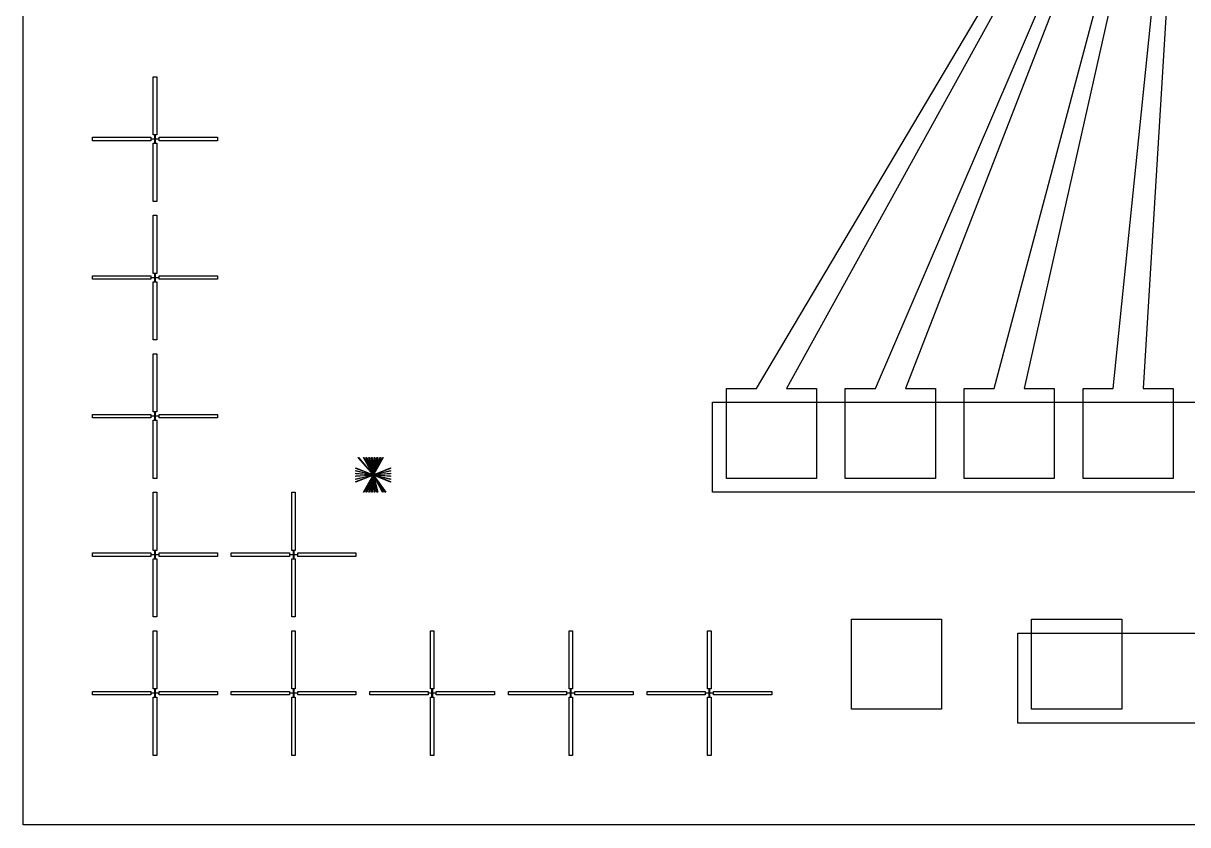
# Model space of a CAD drawing. Extents: x 0 to 6000, y 0 to 6000.
# Drawn here: x 0 to 1680, y 0 to 1157 of the extents above; entities that cross this region are included whole.
import ezdxf

# ---------------------------------------------------------------- set-up
doc = ezdxf.new("R2010")
doc.units = 0
doc.header["$MEASUREMENT"] = 0
for name, color, linetype in [('L0D0', 1, 'CONTINUOUS'), ('L12D0', 11, 'CONTINUOUS'), ('L18D0', 12, 'CONTINUOUS'), ('L1D0', 6, 'CONTINUOUS'), ('L2D0', 9, 'CONTINUOUS'), ('L4D0', 13, 'CONTINUOUS'), ('L6D0', 8, 'CONTINUOUS'), ('L7D0', 3, 'CONTINUOUS'), ('L8D0', 7, 'CONTINUOUS')]:
    doc.layers.add(name, color=color, linetype=linetype)

msp = doc.modelspace()

# ---------------------------------------------------------------- linework, layer by layer
at = {"layer": 'L0D0'}
msp.add_lwpolyline([(0, 0), (0, 6000), (6000, 6000), (6000, 0)], close=True, dxfattribs=at)
at = {"layer": 'L12D0'}
for points in [[(504.995, 504.99), (504.992, 504.991), (504.99, 504.991), (504.987, 504.991), (504.984, 504.992), (504.982, 504.993), (504.979, 504.994), (504.977, 504.995), (504.975, 504.996), (504.972, 504.997), (504.97, 504.998), (504.968, 504.999), (504.966, 505.001), (504.963, 505.002), (504.961, 505.004), (504.959, 505.006), (504.958, 505.008), (504.956, 505.009), (504.954, 505.011), (504.952, 505.013), (504.951, 505.016), (504.949, 505.018), (504.948, 505.02), (504.947, 505.022), (504.946, 505.025), (504.945, 505.027), (504.944, 505.029), (504.943, 505.032), (504.942, 505.034), (504.941, 505.037), (504.941, 505.04), (504.941, 505.042), (504.94, 505.045), (504.94, 505.047), (504.94, 505.05), (504.94, 505.053), (504.94, 505.055), (504.941, 505.058), (504.941, 505.06), (504.941, 505.063), (504.942, 505.066), (504.943, 505.068), (504.944, 505.071), (504.945, 505.073), (504.946, 505.075), (504.947, 505.078), (504.948, 505.08), (504.949, 505.082), (504.951, 505.084), (504.952, 505.087), (504.954, 505.089), (504.956, 505.091), (504.958, 505.092), (504.959, 505.094), (504.961, 505.096), (504.963, 505.098), (504.966, 505.099), (504.968, 505.101), (504.97, 505.102), (504.972, 505.103), (504.975, 505.104), (504.977, 505.105), (504.979, 505.106), (504.98, 505.107), (504.98, 505.305), (490.769, 530), (491.769, 530), (505.02, 505.33), (505.02, 505.107), (505.021, 505.106), (505.023, 505.105), (505.025, 505.104), (505.028, 505.103), (505.03, 505.102), (505.032, 505.101), (505.034, 505.099), (505.037, 505.098), (505.039, 505.096), (505.041, 505.094), (505.042, 505.092), (505.044, 505.091), (505.046, 505.089), (505.048, 505.087), (505.049, 505.084), (505.051, 505.082), (505.052, 505.08), (505.053, 505.078), (505.054, 505.075), (505.055, 505.073), (505.056, 505.071), (505.057, 505.068), (505.058, 505.066), (505.059, 505.063), (505.059, 505.06), (505.059, 505.058), (505.06, 505.055), (505.06, 505.053), (505.06, 505.05), (505.06, 505.047), (505.06, 505.045), (505.059, 505.042), (505.059, 505.04), (505.059, 505.037), (505.058, 505.034), (505.057, 505.032), (505.056, 505.029), (505.055, 505.027), (505.054, 505.025), (505.053, 505.022), (505.052, 505.02), (505.051, 505.018), (505.049, 505.016), (505.048, 505.013), (505.046, 505.011), (505.044, 505.009), (505.042, 505.008), (505.041, 505.006), (505.039, 505.004), (505.037, 505.002), (505.034, 505.001), (505.032, 504.999), (505.03, 504.998), (505.028, 504.997), (505.025, 504.996), (505.023, 504.995), (505.021, 504.994), (505.018, 504.993), (505.016, 504.992), (505.013, 504.991), (505.01, 504.991), (505.008, 504.991), (505.005, 504.99), (505.003, 504.99), (505, 504.99), (504.997, 504.99)], [(505.165, 504.99), (505.162, 504.991), (505.16, 504.991), (505.157, 504.991), (505.154, 504.992), (505.152, 504.993), (505.149, 504.994), (505.147, 504.995), (505.145, 504.996), (505.142, 504.997), (505.14, 504.998), (505.138, 504.999), (505.136, 505.001), (505.133, 505.002), (505.131, 505.004), (505.129, 505.006), (505.128, 505.008), (505.126, 505.009), (505.124, 505.011), (505.122, 505.013), (505.121, 505.016), (505.119, 505.018), (505.118, 505.02), (505.117, 505.022), (505.116, 505.025), (505.115, 505.027), (505.114, 505.029), (505.113, 505.032), (505.112, 505.034), (505.111, 505.037), (505.111, 505.04), (505.111, 505.042), (505.11, 505.045), (505.11, 505.047), (505.11, 505.05), (505.11, 505.053), (505.11, 505.055), (505.111, 505.058), (505.111, 505.06), (505.111, 505.063), (505.112, 505.066), (505.113, 505.068), (505.114, 505.071), (505.115, 505.073), (505.116, 505.075), (505.117, 505.078), (505.118, 505.08), (505.119, 505.082), (505.121, 505.084), (505.122, 505.087), (505.124, 505.089), (505.126, 505.091), (505.128, 505.092), (505.129, 505.094), (505.131, 505.096), (505.133, 505.098), (505.136, 505.099), (505.138, 505.101), (505.14, 505.102), (505.142, 505.103), (505.145, 505.104), (505.147, 505.105), (505.149, 505.106), (505.15, 505.107), (505.15, 505.381), (498.615, 530), (499.615, 530), (505.19, 505.396), (505.19, 505.107), (505.191, 505.106), (505.193, 505.105), (505.195, 505.104), (505.198, 505.103), (505.2, 505.102), (505.202, 505.101), (505.204, 505.099), (505.207, 505.098), (505.209, 505.096), (505.211, 505.094), (505.212, 505.092), (505.214, 505.091), (505.216, 505.089), (505.218, 505.087), (505.219, 505.084), (505.221, 505.082), (505.222, 505.08), (505.223, 505.078), (505.224, 505.075), (505.225, 505.073), (505.226, 505.071), (505.227, 505.068), (505.228, 505.066), (505.229, 505.063), (505.229, 505.06), (505.229, 505.058), (505.23, 505.055), (505.23, 505.053), (505.23, 505.05), (505.23, 505.047), (505.23, 505.045), (505.229, 505.042), (505.229, 505.04), (505.229, 505.037), (505.228, 505.034), (505.227, 505.032), (505.226, 505.029), (505.225, 505.027), (505.224, 505.025), (505.223, 505.022), (505.222, 505.02), (505.221, 505.018), (505.219, 505.016), (505.218, 505.013), (505.216, 505.011), (505.214, 505.009), (505.212, 505.008), (505.211, 505.006), (505.209, 505.004), (505.207, 505.002), (505.204, 505.001), (505.202, 504.999), (505.2, 504.998), (505.198, 504.997), (505.195, 504.996), (505.193, 504.995), (505.191, 504.994), (505.188, 504.993), (505.186, 504.992), (505.183, 504.991), (505.18, 504.991), (505.178, 504.991), (505.175, 504.99), (505.173, 504.99), (505.17, 504.99), (505.167, 504.99)], [(505.335, 504.99), (505.332, 504.991), (505.33, 504.991), (505.327, 504.991), (505.324, 504.992), (505.322, 504.993), (505.319, 504.994), (505.317, 504.995), (505.315, 504.996), (505.312, 504.997), (505.31, 504.998), (505.308, 504.999), (505.306, 505.001), (505.303, 505.002), (505.301, 505.004), (505.299, 505.006), (505.298, 505.008), (505.296, 505.009), (505.294, 505.011), (505.292, 505.013), (505.291, 505.016), (505.289, 505.018), (505.288, 505.02), (505.287, 505.022), (505.286, 505.025), (505.285, 505.027), (505.284, 505.029), (505.283, 505.032), (505.282, 505.034), (505.281, 505.037), (505.281, 505.04), (505.281, 505.042), (505.28, 505.045), (505.28, 505.047), (505.28, 505.05), (505.28, 505.053), (505.28, 505.055), (505.281, 505.058), (505.281, 505.06), (505.281, 505.063), (505.282, 505.066), (505.283, 505.068), (505.284, 505.071), (505.285, 505.073), (505.286, 505.075), (505.287, 505.078), (505.288, 505.08), (505.289, 505.082), (505.291, 505.084), (505.292, 505.087), (505.294, 505.089), (505.296, 505.091), (505.298, 505.092), (505.299, 505.094), (505.301, 505.096), (505.303, 505.098), (505.306, 505.099), (505.308, 505.101), (505.31, 505.102), (505.312, 505.103), (505.315, 505.104), (505.317, 505.105), (505.319, 505.106), (505.32, 505.107), (505.32, 505.33), (514.308, 530), (515.308, 530), (505.36, 505.305), (505.36, 505.107), (505.361, 505.106), (505.363, 505.105), (505.365, 505.104), (505.368, 505.103), (505.37, 505.102), (505.372, 505.101), (505.374, 505.099), (505.377, 505.098), (505.379, 505.096), (505.381, 505.094), (505.382, 505.092), (505.384, 505.091), (505.386, 505.089), (505.388, 505.087), (505.389, 505.084), (505.391, 505.082), (505.392, 505.08), (505.393, 505.078), (505.394, 505.075), (505.395, 505.073), (505.396, 505.071), (505.397, 505.068), (505.398, 505.066), (505.399, 505.063), (505.399, 505.06), (505.399, 505.058), (505.4, 505.055), (505.4, 505.053), (505.4, 505.05), (505.4, 505.047), (505.4, 505.045), (505.399, 505.042), (505.399, 505.04), (505.399, 505.037), (505.398, 505.034), (505.397, 505.032), (505.396, 505.029), (505.395, 505.027), (505.394, 505.025), (505.393, 505.022), (505.392, 505.02), (505.391, 505.018), (505.389, 505.016), (505.388, 505.013), (505.386, 505.011), (505.384, 505.009), (505.382, 505.008), (505.381, 505.006), (505.379, 505.004), (505.377, 505.002), (505.374, 505.001), (505.372, 504.999), (505.37, 504.998), (505.368, 504.997), (505.365, 504.996), (505.363, 504.995), (505.361, 504.994), (505.358, 504.993), (505.356, 504.992), (505.353, 504.991), (505.35, 504.991), (505.348, 504.991), (505.345, 504.99), (505.343, 504.99), (505.34, 504.99), (505.337, 504.99)], [(480, 502.538), (480, 503.538), (504.525, 504.9), (504.742, 504.9), (504.743, 504.903), (504.744, 504.907), (504.745, 504.911), (504.747, 504.914), (504.748, 504.918), (504.75, 504.922), (504.752, 504.925), (504.754, 504.928), (504.756, 504.932), (504.759, 504.935), (504.761, 504.938), (504.764, 504.941), (504.766, 504.944), (504.769, 504.946), (504.772, 504.949), (504.775, 504.951), (504.778, 504.954), (504.782, 504.956), (504.785, 504.958), (504.788, 504.96), (504.792, 504.962), (504.796, 504.963), (504.799, 504.965), (504.803, 504.966), (504.807, 504.967), (504.811, 504.968), (504.814, 504.969), (504.818, 504.969), (504.822, 504.97), (504.826, 504.97), (504.83, 504.97), (504.834, 504.97), (504.838, 504.97), (504.842, 504.969), (504.846, 504.969), (504.849, 504.968), (504.853, 504.967), (504.857, 504.966), (504.861, 504.965), (504.864, 504.963), (504.868, 504.962), (504.872, 504.96), (504.875, 504.958), (504.878, 504.956), (504.882, 504.954), (504.885, 504.951), (504.888, 504.949), (504.891, 504.946), (504.894, 504.944), (504.896, 504.941), (504.899, 504.938), (504.901, 504.935), (504.904, 504.932), (504.906, 504.928), (504.908, 504.925), (504.91, 504.922), (504.912, 504.918), (504.913, 504.914), (504.915, 504.911), (504.916, 504.907), (504.917, 504.903), (504.918, 504.899), (504.919, 504.896), (504.919, 504.892), (504.92, 504.888), (504.92, 504.884), (504.92, 504.88), (504.92, 504.876), (504.92, 504.872), (504.919, 504.868), (504.919, 504.864), (504.918, 504.861), (504.917, 504.857), (504.916, 504.853), (504.915, 504.849), (504.913, 504.846), (504.912, 504.842), (504.91, 504.838), (504.908, 504.835), (504.906, 504.832), (504.904, 504.828), (504.901, 504.825), (504.899, 504.822), (504.896, 504.819), (504.894, 504.816), (504.891, 504.814), (504.888, 504.811), (504.885, 504.809), (504.882, 504.806), (504.878, 504.804), (504.875, 504.802), (504.872, 504.8), (504.868, 504.798), (504.864, 504.797), (504.861, 504.795), (504.857, 504.794), (504.853, 504.793), (504.849, 504.792), (504.846, 504.791), (504.842, 504.791), (504.838, 504.79), (504.834, 504.79), (504.83, 504.79), (504.826, 504.79), (504.822, 504.79), (504.818, 504.791), (504.814, 504.791), (504.811, 504.792), (504.807, 504.793), (504.803, 504.794), (504.799, 504.795), (504.796, 504.797), (504.792, 504.798), (504.788, 504.8), (504.785, 504.802), (504.782, 504.804), (504.778, 504.806), (504.775, 504.809), (504.772, 504.811), (504.769, 504.814), (504.766, 504.816), (504.764, 504.819), (504.761, 504.822), (504.759, 504.825), (504.756, 504.828), (504.754, 504.832), (504.752, 504.835), (504.75, 504.838), (504.748, 504.842), (504.747, 504.846), (504.745, 504.849), (504.744, 504.853), (504.743, 504.857), (504.742, 504.86), (504.55, 504.86)], [(494.692, 480), (504.98, 504.625), (504.98, 504.823), (504.979, 504.824), (504.977, 504.825), (504.975, 504.826), (504.972, 504.827), (504.97, 504.828), (504.968, 504.829), (504.966, 504.831), (504.963, 504.832), (504.961, 504.834), (504.959, 504.836), (504.958, 504.838), (504.956, 504.839), (504.954, 504.841), (504.952, 504.843), (504.951, 504.846), (504.949, 504.848), (504.948, 504.85), (504.947, 504.852), (504.946, 504.855), (504.945, 504.857), (504.944, 504.859), (504.943, 504.862), (504.942, 504.864), (504.941, 504.867), (504.941, 504.87), (504.941, 504.872), (504.94, 504.875), (504.94, 504.877), (504.94, 504.88), (504.94, 504.883), (504.94, 504.885), (504.941, 504.888), (504.941, 504.89), (504.941, 504.893), (504.942, 504.896), (504.943, 504.898), (504.944, 504.901), (504.945, 504.903), (504.946, 504.905), (504.947, 504.908), (504.948, 504.91), (504.949, 504.912), (504.951, 504.914), (504.952, 504.917), (504.954, 504.919), (504.956, 504.921), (504.958, 504.922), (504.959, 504.924), (504.961, 504.926), (504.963, 504.928), (504.966, 504.929), (504.968, 504.931), (504.97, 504.932), (504.972, 504.933), (504.975, 504.934), (504.977, 504.935), (504.979, 504.936), (504.982, 504.937), (504.984, 504.938), (504.987, 504.939), (504.99, 504.939), (504.992, 504.939), (504.995, 504.94), (504.997, 504.94), (505, 504.94), (505.003, 504.94), (505.005, 504.94), (505.008, 504.939), (505.01, 504.939), (505.013, 504.939), (505.016, 504.938), (505.018, 504.937), (505.021, 504.936), (505.023, 504.935), (505.025, 504.934), (505.028, 504.933), (505.03, 504.932), (505.032, 504.931), (505.034, 504.929), (505.037, 504.928), (505.039, 504.926), (505.041, 504.924), (505.042, 504.922), (505.044, 504.921), (505.046, 504.919), (505.048, 504.917), (505.049, 504.914), (505.051, 504.912), (505.052, 504.91), (505.053, 504.908), (505.054, 504.905), (505.055, 504.903), (505.056, 504.901), (505.057, 504.898), (505.058, 504.896), (505.059, 504.893), (505.059, 504.89), (505.059, 504.888), (505.06, 504.885), (505.06, 504.883), (505.06, 504.88), (505.06, 504.877), (505.06, 504.875), (505.059, 504.872), (505.059, 504.87), (505.059, 504.867), (505.058, 504.864), (505.057, 504.862), (505.056, 504.859), (505.055, 504.857), (505.054, 504.855), (505.053, 504.852), (505.052, 504.85), (505.051, 504.848), (505.049, 504.846), (505.048, 504.843), (505.046, 504.841), (505.044, 504.839), (505.042, 504.838), (505.041, 504.836), (505.039, 504.834), (505.037, 504.832), (505.034, 504.831), (505.032, 504.829), (505.03, 504.828), (505.028, 504.827), (505.025, 504.826), (505.023, 504.825), (505.021, 504.824), (505.02, 504.823), (505.02, 504.6), (495.692, 480)], [(506.462, 480), (505.15, 504.535), (505.15, 504.823), (505.149, 504.824), (505.147, 504.825), (505.145, 504.826), (505.142, 504.827), (505.14, 504.828), (505.138, 504.829), (505.136, 504.831), (505.133, 504.832), (505.131, 504.834), (505.129, 504.836), (505.128, 504.838), (505.126, 504.839), (505.124, 504.841), (505.122, 504.843), (505.121, 504.846), (505.119, 504.848), (505.118, 504.85), (505.117, 504.852), (505.116, 504.855), (505.115, 504.857), (505.114, 504.859), (505.113, 504.862), (505.112, 504.864), (505.111, 504.867), (505.111, 504.87), (505.111, 504.872), (505.11, 504.875), (505.11, 504.877), (505.11, 504.88), (505.11, 504.883), (505.11, 504.885), (505.111, 504.888), (505.111, 504.89), (505.111, 504.893), (505.112, 504.896), (505.113, 504.898), (505.114, 504.901), (505.115, 504.903), (505.116, 504.905), (505.117, 504.908), (505.118, 504.91), (505.119, 504.912), (505.121, 504.914), (505.122, 504.917), (505.124, 504.919), (505.126, 504.921), (505.128, 504.922), (505.129, 504.924), (505.131, 504.926), (505.133, 504.928), (505.136, 504.929), (505.138, 504.931), (505.14, 504.932), (505.142, 504.933), (505.145, 504.934), (505.147, 504.935), (505.149, 504.936), (505.152, 504.937), (505.154, 504.938), (505.157, 504.939), (505.16, 504.939), (505.162, 504.939), (505.165, 504.94), (505.167, 504.94), (505.17, 504.94), (505.173, 504.94), (505.175, 504.94), (505.178, 504.939), (505.18, 504.939), (505.183, 504.939), (505.186, 504.938), (505.188, 504.937), (505.191, 504.936), (505.193, 504.935), (505.195, 504.934), (505.198, 504.933), (505.2, 504.932), (505.202, 504.931), (505.204, 504.929), (505.207, 504.928), (505.209, 504.926), (505.211, 504.924), (505.212, 504.922), (505.214, 504.921), (505.216, 504.919), (505.218, 504.917), (505.219, 504.914), (505.221, 504.912), (505.222, 504.91), (505.223, 504.908), (505.224, 504.905), (505.225, 504.903), (505.226, 504.901), (505.227, 504.898), (505.228, 504.896), (505.229, 504.893), (505.229, 504.89), (505.229, 504.888), (505.23, 504.885), (505.23, 504.883), (505.23, 504.88), (505.23, 504.877), (505.23, 504.875), (505.229, 504.872), (505.229, 504.87), (505.229, 504.867), (505.228, 504.864), (505.227, 504.862), (505.226, 504.859), (505.225, 504.857), (505.224, 504.855), (505.223, 504.852), (505.222, 504.85), (505.221, 504.848), (505.219, 504.846), (505.218, 504.843), (505.216, 504.841), (505.214, 504.839), (505.212, 504.838), (505.211, 504.836), (505.209, 504.834), (505.207, 504.832), (505.204, 504.831), (505.202, 504.829), (505.2, 504.828), (505.198, 504.827), (505.195, 504.826), (505.193, 504.825), (505.191, 504.824), (505.19, 504.823), (505.19, 504.55), (507.462, 480)], [(518.231, 480), (505.32, 504.6), (505.32, 504.823), (505.319, 504.824), (505.317, 504.825), (505.315, 504.826), (505.312, 504.827), (505.31, 504.828), (505.308, 504.829), (505.306, 504.831), (505.303, 504.832), (505.301, 504.834), (505.299, 504.836), (505.298, 504.838), (505.296, 504.839), (505.294, 504.841), (505.292, 504.843), (505.291, 504.846), (505.289, 504.848), (505.288, 504.85), (505.287, 504.852), (505.286, 504.855), (505.285, 504.857), (505.284, 504.859), (505.283, 504.862), (505.282, 504.864), (505.281, 504.867), (505.281, 504.87), (505.281, 504.872), (505.28, 504.875), (505.28, 504.877), (505.28, 504.88), (505.28, 504.883), (505.28, 504.885), (505.281, 504.888), (505.281, 504.89), (505.281, 504.893), (505.282, 504.896), (505.283, 504.898), (505.284, 504.901), (505.285, 504.903), (505.286, 504.905), (505.287, 504.908), (505.288, 504.91), (505.289, 504.912), (505.291, 504.914), (505.292, 504.917), (505.294, 504.919), (505.296, 504.921), (505.298, 504.922), (505.299, 504.924), (505.301, 504.926), (505.303, 504.928), (505.306, 504.929), (505.308, 504.931), (505.31, 504.932), (505.312, 504.933), (505.315, 504.934), (505.317, 504.935), (505.319, 504.936), (505.322, 504.937), (505.324, 504.938), (505.327, 504.939), (505.33, 504.939), (505.332, 504.939), (505.335, 504.94), (505.337, 504.94), (505.34, 504.94), (505.343, 504.94), (505.345, 504.94), (505.348, 504.939), (505.35, 504.939), (505.353, 504.939), (505.356, 504.938), (505.358, 504.937), (505.361, 504.936), (505.363, 504.935), (505.365, 504.934), (505.368, 504.933), (505.37, 504.932), (505.372, 504.931), (505.374, 504.929), (505.377, 504.928), (505.379, 504.926), (505.381, 504.924), (505.382, 504.922), (505.384, 504.921), (505.386, 504.919), (505.388, 504.917), (505.389, 504.914), (505.391, 504.912), (505.392, 504.91), (505.393, 504.908), (505.394, 504.905), (505.395, 504.903), (505.396, 504.901), (505.397, 504.898), (505.398, 504.896), (505.399, 504.893), (505.399, 504.89), (505.399, 504.888), (505.4, 504.885), (505.4, 504.883), (505.4, 504.88), (505.4, 504.877), (505.4, 504.875), (505.399, 504.872), (505.399, 504.87), (505.399, 504.867), (505.398, 504.864), (505.397, 504.862), (505.396, 504.859), (505.395, 504.857), (505.394, 504.855), (505.393, 504.852), (505.392, 504.85), (505.391, 504.848), (505.389, 504.846), (505.388, 504.843), (505.386, 504.841), (505.384, 504.839), (505.382, 504.838), (505.381, 504.836), (505.379, 504.834), (505.377, 504.832), (505.374, 504.831), (505.372, 504.829), (505.37, 504.828), (505.368, 504.827), (505.365, 504.826), (505.363, 504.825), (505.361, 504.824), (505.36, 504.823), (505.36, 504.625), (519.231, 480)], [(505.502, 504.96), (505.498, 504.961), (505.494, 504.961), (505.491, 504.962), (505.487, 504.963), (505.483, 504.964), (505.479, 504.965), (505.476, 504.967), (505.472, 504.968), (505.468, 504.97), (505.465, 504.972), (505.462, 504.974), (505.458, 504.976), (505.455, 504.979), (505.452, 504.981), (505.449, 504.984), (505.446, 504.986), (505.444, 504.989), (505.441, 504.992), (505.439, 504.995), (505.436, 504.998), (505.434, 505.002), (505.432, 505.005), (505.43, 505.008), (505.428, 505.012), (505.427, 505.016), (505.425, 505.019), (505.424, 505.023), (505.423, 505.027), (505.422, 505.031), (505.421, 505.034), (505.421, 505.038), (505.42, 505.042), (505.42, 505.046), (505.42, 505.05), (505.42, 505.054), (505.42, 505.058), (505.421, 505.062), (505.421, 505.066), (505.422, 505.069), (505.423, 505.073), (505.424, 505.077), (505.425, 505.081), (505.427, 505.084), (505.428, 505.088), (505.43, 505.092), (505.432, 505.095), (505.434, 505.098), (505.436, 505.102), (505.439, 505.105), (505.441, 505.108), (505.444, 505.111), (505.446, 505.114), (505.449, 505.116), (505.452, 505.119), (505.455, 505.121), (505.458, 505.124), (505.462, 505.126), (505.465, 505.128), (505.468, 505.13), (505.472, 505.132), (505.476, 505.133), (505.479, 505.135), (505.483, 505.136), (505.487, 505.137), (505.491, 505.138), (505.494, 505.139), (505.498, 505.139), (505.502, 505.14), (505.506, 505.14), (505.51, 505.14), (505.514, 505.14), (505.518, 505.14), (505.522, 505.139), (505.526, 505.139), (505.529, 505.138), (505.533, 505.137), (505.537, 505.136), (505.541, 505.135), (505.544, 505.133), (505.548, 505.132), (505.552, 505.13), (505.555, 505.128), (505.558, 505.126), (505.562, 505.124), (505.565, 505.121), (505.568, 505.119), (505.571, 505.116), (505.574, 505.114), (505.576, 505.111), (505.579, 505.108), (505.581, 505.105), (505.584, 505.102), (505.586, 505.098), (505.588, 505.095), (505.59, 505.092), (505.592, 505.088), (505.593, 505.084), (505.595, 505.081), (505.596, 505.077), (505.597, 505.073), (505.598, 505.07), (505.79, 505.07), (530, 507.462), (530, 506.462), (505.815, 505.03), (505.598, 505.03), (505.597, 505.027), (505.596, 505.023), (505.595, 505.019), (505.593, 505.016), (505.592, 505.012), (505.59, 505.008), (505.588, 505.005), (505.586, 505.002), (505.584, 504.998), (505.581, 504.995), (505.579, 504.992), (505.576, 504.989), (505.574, 504.986), (505.571, 504.984), (505.568, 504.981), (505.565, 504.979), (505.562, 504.976), (505.558, 504.974), (505.555, 504.972), (505.552, 504.97), (505.548, 504.968), (505.544, 504.967), (505.541, 504.965), (505.537, 504.964), (505.533, 504.963), (505.529, 504.962), (505.526, 504.961), (505.522, 504.961), (505.518, 504.96), (505.514, 504.96), (505.51, 504.96), (505.506, 504.96)]]:
    msp.add_lwpolyline(points, close=True, dxfattribs=at)
at = {"layer": 'L18D0'}
for points in [[(504.97, 505.132), (504.97, 505.232), (505.21, 505.232), (505.21, 505.44), (506.462, 530), (507.462, 530), (505.25, 505.415), (505.25, 505.232), (505.37, 505.232), (505.37, 505.132)], [(504.675, 504.84), (504.64, 504.92), (480, 506.462), (480, 507.462), (504.71, 504.945), (504.71, 504.84)], [(502.538, 480), (505.09, 504.515), (505.09, 504.7), (504.97, 504.7), (504.97, 504.8), (505.37, 504.8), (505.37, 504.7), (505.13, 504.7), (505.13, 504.49), (503.538, 480)], [(530, 502.538), (505.595, 504.985), (505.595, 505.09), (505.63, 505.09), (505.665, 505.01), (530, 503.538)]]:
    msp.add_lwpolyline(points, close=True, dxfattribs=at)
at = {"layer": 'L1D0'}
for points in [[(187.5, 996), (187.5, 1080), (192.5, 1080), (192.5, 996)], [(100, 987.5), (100, 992.5), (184, 992.5), (184, 987.5)], [(189.75, 985), (189.75, 989.75), (185, 989.75), (185, 990.25), (189.75, 990.25), (189.75, 995), (190.25, 995), (190.25, 990.25), (195, 990.25), (195, 989.75), (190.25, 989.75), (190.25, 985)], [(196, 987.5), (196, 992.5), (280, 992.5), (280, 987.5)], [(187.5, 900), (187.5, 984), (192.5, 984), (192.5, 900)], [(187.5, 796), (187.5, 880), (192.5, 880), (192.5, 796)], [(100, 787.5), (100, 792.5), (184, 792.5), (184, 787.5)], [(189.75, 785), (189.75, 789.75), (185, 789.75), (185, 790.25), (189.75, 790.25), (189.75, 795), (190.25, 795), (190.25, 790.25), (195, 790.25), (195, 789.75), (190.25, 789.75), (190.25, 785)], [(196, 787.5), (196, 792.5), (280, 792.5), (280, 787.5)], [(187.5, 700), (187.5, 784), (192.5, 784), (192.5, 700)], [(187.5, 596), (187.5, 680), (192.5, 680), (192.5, 596)], [(100, 587.5), (100, 592.5), (184, 592.5), (184, 587.5)], [(189.75, 585), (189.75, 589.75), (185, 589.75), (185, 590.25), (189.75, 590.25), (189.75, 595), (190.25, 595), (190.25, 590.25), (195, 590.25), (195, 589.75), (190.25, 589.75), (190.25, 585)], [(196, 587.5), (196, 592.5), (280, 592.5), (280, 587.5)], [(187.5, 500), (187.5, 584), (192.5, 584), (192.5, 500)], [(187.5, 396), (187.5, 480), (192.5, 480), (192.5, 396)], [(387.5, 396), (387.5, 480), (392.5, 480), (392.5, 396)], [(100, 387.5), (100, 392.5), (184, 392.5), (184, 387.5)], [(189.75, 385), (189.75, 389.75), (185, 389.75), (185, 390.25), (189.75, 390.25), (189.75, 395), (190.25, 395), (190.25, 390.25), (195, 390.25), (195, 389.75), (190.25, 389.75), (190.25, 385)], [(196, 387.5), (196, 392.5), (280, 392.5), (280, 387.5)], [(300, 387.5), (300, 392.5), (384, 392.5), (384, 387.5)], [(389.75, 385), (389.75, 389.75), (385, 389.75), (385, 390.25), (389.75, 390.25), (389.75, 395), (390.25, 395), (390.25, 390.25), (395, 390.25), (395, 389.75), (390.25, 389.75), (390.25, 385)], [(396, 387.5), (396, 392.5), (480, 392.5), (480, 387.5)], [(187.5, 300), (187.5, 384), (192.5, 384), (192.5, 300)], [(387.5, 300), (387.5, 384), (392.5, 384), (392.5, 300)], [(187.5, 196), (187.5, 280), (192.5, 280), (192.5, 196)], [(387.5, 196), (387.5, 280), (392.5, 280), (392.5, 196)], [(587.5, 196), (587.5, 280), (592.5, 280), (592.5, 196)], [(787.5, 196), (787.5, 280), (792.5, 280), (792.5, 196)], [(987.5, 196), (987.5, 280), (992.5, 280), (992.5, 196)], [(100, 187.5), (100, 192.5), (184, 192.5), (184, 187.5)], [(189.75, 185), (189.75, 189.75), (185, 189.75), (185, 190.25), (189.75, 190.25), (189.75, 195), (190.25, 195), (190.25, 190.25), (195, 190.25), (195, 189.75), (190.25, 189.75), (190.25, 185)], [(196, 187.5), (196, 192.5), (280, 192.5), (280, 187.5)], [(300, 187.5), (300, 192.5), (384, 192.5), (384, 187.5)], [(389.75, 185), (389.75, 189.75), (385, 189.75), (385, 190.25), (389.75, 190.25), (389.75, 195), (390.25, 195), (390.25, 190.25), (395, 190.25), (395, 189.75), (390.25, 189.75), (390.25, 185)], [(396, 187.5), (396, 192.5), (480, 192.5), (480, 187.5)], [(500, 187.5), (500, 192.5), (584, 192.5), (584, 187.5)], [(589.75, 185), (589.75, 189.75), (585, 189.75), (585, 190.25), (589.75, 190.25), (589.75, 195), (590.25, 195), (590.25, 190.25), (595, 190.25), (595, 189.75), (590.25, 189.75), (590.25, 185)], [(596, 187.5), (596, 192.5), (680, 192.5), (680, 187.5)], [(700, 187.5), (700, 192.5), (784, 192.5), (784, 187.5)], [(789.75, 185), (789.75, 189.75), (785, 189.75), (785, 190.25), (789.75, 190.25), (789.75, 195), (790.25, 195), (790.25, 190.25), (795, 190.25), (795, 189.75), (790.25, 189.75), (790.25, 185)], [(796, 187.5), (796, 192.5), (880, 192.5), (880, 187.5)], [(900, 187.5), (900, 192.5), (984, 192.5), (984, 187.5)], [(989.75, 185), (989.75, 189.75), (985, 189.75), (985, 190.25), (989.75, 190.25), (989.75, 195), (990.25, 195), (990.25, 190.25), (995, 190.25), (995, 189.75), (990.25, 189.75), (990.25, 185)], [(996, 187.5), (996, 192.5), (1080, 192.5), (1080, 187.5)], [(187.5, 100), (187.5, 184), (192.5, 184), (192.5, 100)], [(387.5, 100), (387.5, 184), (392.5, 184), (392.5, 100)], [(587.5, 100), (587.5, 184), (592.5, 184), (592.5, 100)], [(787.5, 100), (787.5, 184), (792.5, 184), (792.5, 100)], [(987.5, 100), (987.5, 184), (992.5, 184), (992.5, 100)]]:
    msp.add_lwpolyline(points, close=True, dxfattribs=at)
at = {"layer": 'L2D0'}
for points in [[(994.615, 480), (994.615, 610), (2365.385, 610), (2365.385, 480)], [(1435, 146.667), (1435, 276.667), (1865, 276.667), (1865, 146.667)]]:
    msp.add_lwpolyline(points, close=True, dxfattribs=at)
at = {"layer": 'L4D0'}
for points in [[(504.81, 504.99), (480, 514.308), (480, 515.308), (504.85, 505.03), (504.85, 504.99)], [(480, 494.692), (480, 495.692), (504.81, 504.77), (504.85, 504.77), (504.85, 504.73)], [(505.49, 505.16), (505.49, 505.2), (530, 515.308), (530, 514.308), (505.53, 505.16)], [(530, 494.692), (505.49, 504.9), (505.49, 504.94), (505.53, 504.94), (530, 495.692)]]:
    msp.add_lwpolyline(points, close=True, dxfattribs=at)
at = {"layer": 'L6D0'}
msp.add_lwpolyline([(1195, 166.667), (1195, 296.667), (1325, 296.667), (1325, 166.667)], close=True, dxfattribs=at)
at = {"layer": 'L7D0'}
for points in [[(1014.615, 500), (1014.615, 630), (1057.949, 630), (1665.769, 1655.12), (1679.91, 1679.86), (1679.91, 1680.04), (1679.95, 1680.04), (1679.95, 1679.835), (1666.769, 1655.12), (1101.282, 630), (1144.615, 630), (1144.615, 500)], [(1357.692, 500), (1357.692, 630), (1401.026, 630), (1673.615, 1655.12), (1680.068, 1679.755), (1680.068, 1679.982), (1680.05, 1679.982), (1680.05, 1680.018), (1680.068, 1680.018), (1680.068, 1680.035), (1680.102, 1680.035), (1680.102, 1680.018), (1680.12, 1680.018), (1680.12, 1679.982), (1680.102, 1679.982), (1680.102, 1679.73), (1674.615, 1655.12), (1444.359, 630), (1487.692, 630), (1487.692, 500)], [(1529.231, 500), (1529.231, 630), (1572.564, 630), (1677.538, 1655.12), (1677.803, 1655.72), (1678.203, 1655.72), (1678.538, 1655.12), (1615.897, 630), (1659.231, 630), (1659.231, 500)]]:
    msp.add_lwpolyline(points, close=True, dxfattribs=at)
at = {"layer": 'L8D0'}
for points in [[(1186.154, 500), (1186.154, 630), (1229.487, 630), (1669.692, 1655.12), (1670.097, 1655.72), (1670.497, 1655.72), (1670.692, 1655.12), (1272.821, 630), (1316.154, 630), (1316.154, 500)], [(504.982, 504.93), (504.982, 504.948), (504.965, 504.948), (504.965, 504.982), (504.982, 504.982), (504.982, 505), (482.923, 530), (483.923, 530), (505.018, 505.025), (505.018, 504.982), (505.035, 504.982), (505.035, 504.948), (505.018, 504.948), (505.018, 504.93)], [(505.068, 505.015), (505.068, 505.032), (505.05, 505.032), (505.05, 505.068), (505.068, 505.068), (505.068, 505.295), (494.692, 530), (495.692, 530), (505.102, 505.32), (505.102, 505.068), (505.12, 505.068), (505.12, 505.032), (505.102, 505.032), (505.102, 505.015)], [(505.152, 504.93), (505.152, 504.948), (505.135, 504.948), (505.135, 504.982), (505.152, 504.982), (505.152, 505.42), (502.538, 530), (503.538, 530), (505.188, 505.445), (505.188, 504.982), (505.205, 504.982), (505.205, 504.948), (505.188, 504.948), (505.188, 504.93)], [(505.238, 505.015), (505.238, 505.032), (505.22, 505.032), (505.22, 505.068), (505.238, 505.068), (505.238, 505.32), (510.385, 530), (511.385, 530), (505.272, 505.295), (505.272, 505.068), (505.29, 505.068), (505.29, 505.032), (505.272, 505.032), (505.272, 505.015)], [(505.39, 505.01), (505.39, 505.215), (518.231, 530), (519.231, 530), (505.43, 505.19), (505.43, 505.01)], [(504.765, 504.96), (480, 510.385), (480, 511.385), (504.79, 505), (504.87, 505), (504.87, 504.96)], [(480, 498.615), (480, 499.615), (504.765, 504.8), (504.87, 504.8), (504.87, 504.76), (504.79, 504.76)], [(490.769, 480), (504.91, 504.74), (504.91, 504.92), (504.95, 504.92), (504.95, 504.715), (491.769, 480)], [(498.615, 480), (505.068, 504.635), (505.068, 504.862), (505.05, 504.862), (505.05, 504.898), (505.068, 504.898), (505.068, 504.915), (505.102, 504.915), (505.102, 504.898), (505.12, 504.898), (505.12, 504.862), (505.102, 504.862), (505.102, 504.61), (499.615, 480)], [(510.385, 480), (505.238, 504.61), (505.238, 504.862), (505.22, 504.862), (505.22, 504.898), (505.238, 504.898), (505.238, 504.915), (505.272, 504.915), (505.272, 504.898), (505.29, 504.898), (505.29, 504.862), (505.272, 504.862), (505.272, 504.635), (511.385, 480)], [(522.154, 480), (505.322, 504.905), (505.322, 504.948), (505.305, 504.948), (505.305, 504.982), (505.322, 504.982), (505.322, 505), (505.358, 505), (505.358, 504.982), (505.375, 504.982), (505.375, 504.948), (505.358, 504.948), (505.358, 504.93), (523.154, 480)], [(505.47, 505.13), (505.47, 505.17), (505.55, 505.17), (530, 511.385), (530, 510.385), (505.575, 505.13)], [(530, 498.615), (505.55, 504.93), (505.47, 504.93), (505.47, 504.97), (505.575, 504.97), (530, 499.615)], [(1455, 166.667), (1455, 296.667), (1585, 296.667), (1585, 166.667)]]:
    msp.add_lwpolyline(points, close=True, dxfattribs=at)

doc.saveas('drawing.dxf')
